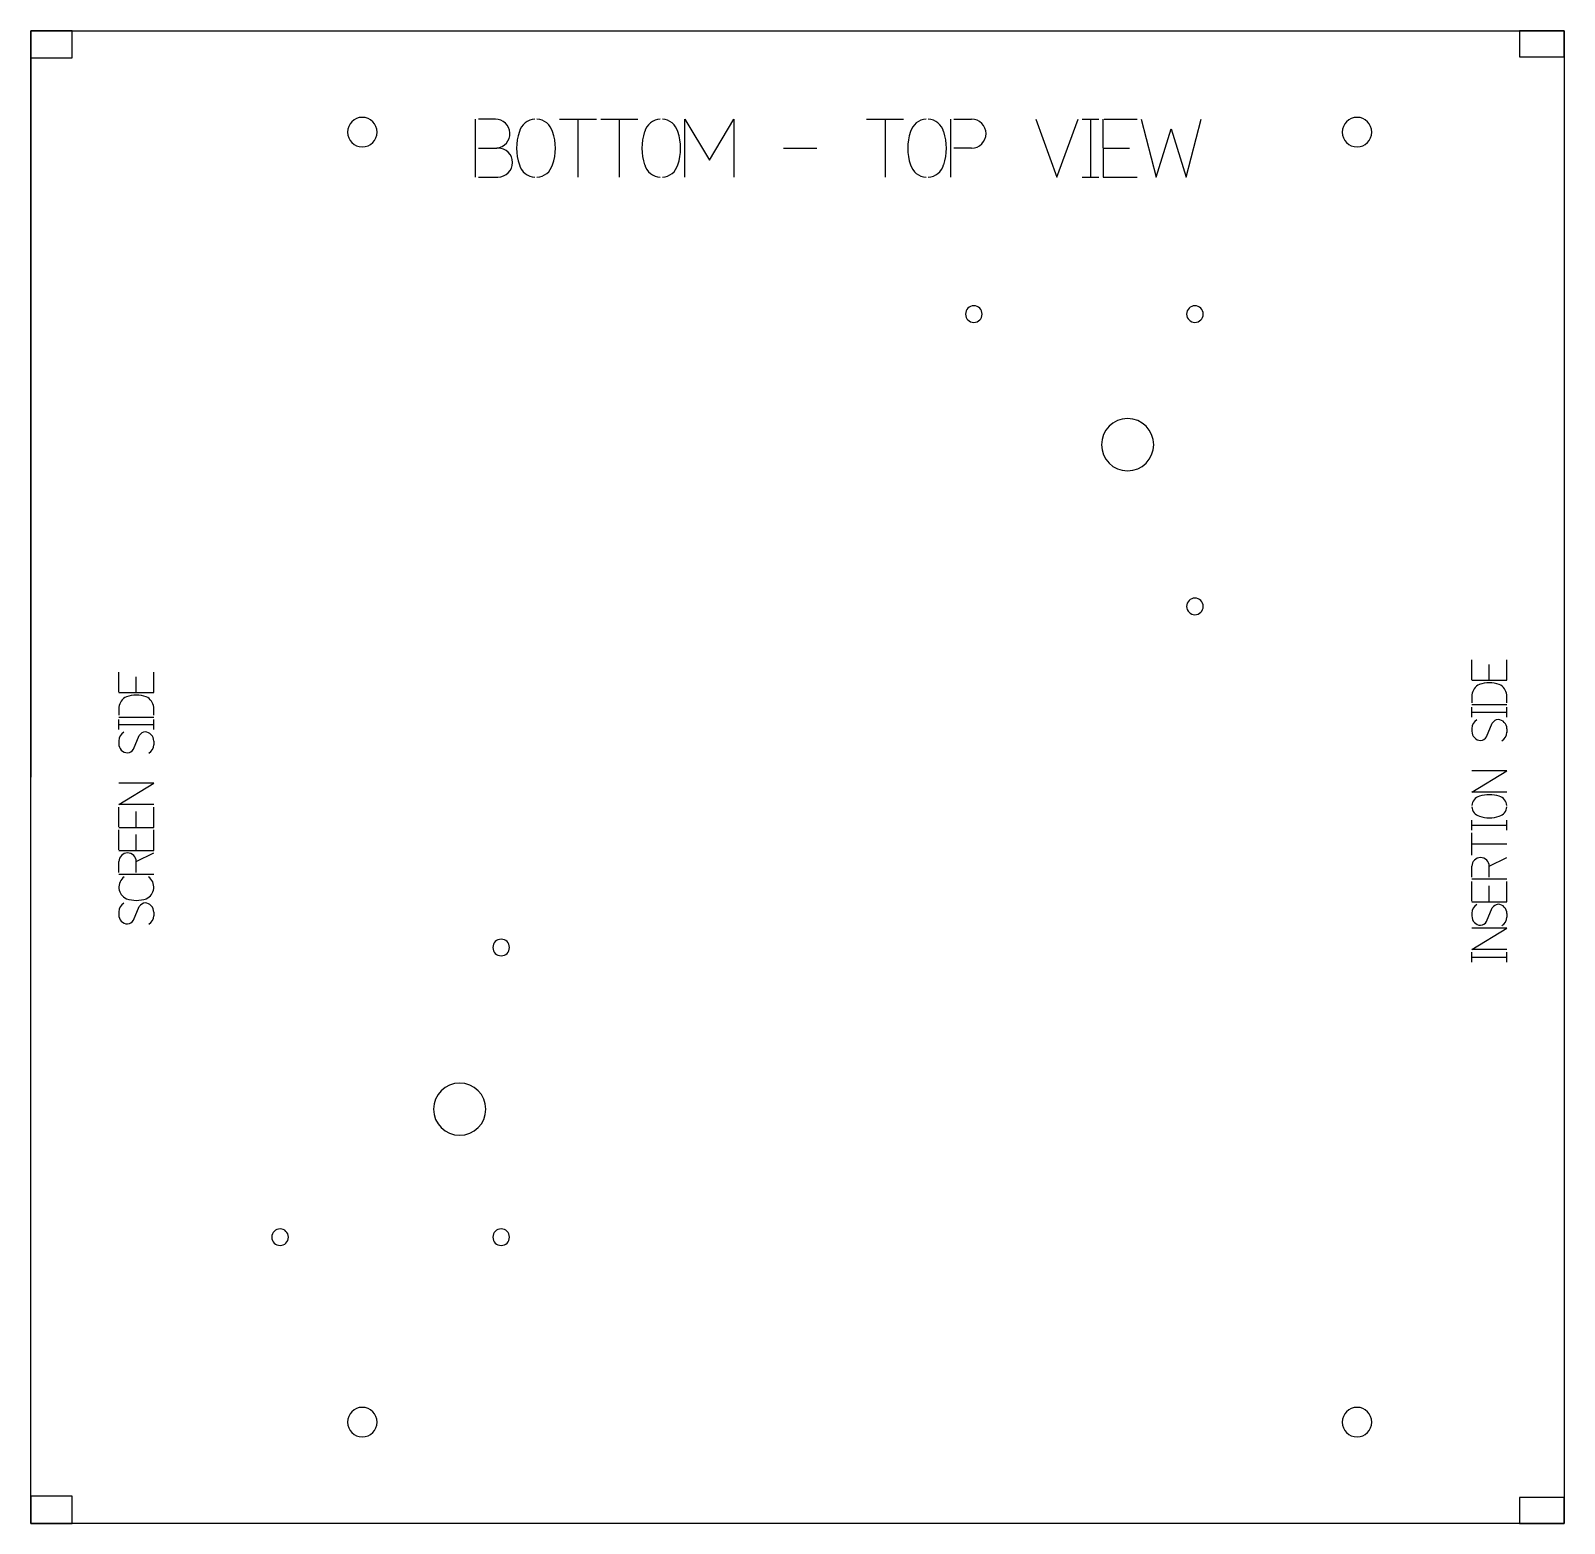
# Model space of a CAD drawing. Extents: x 0 to 18.5, y 0 to 18.
import ezdxf

# ---------------------------------------------------------------- set-up
doc = ezdxf.new("R2010")
doc.units = 0
doc.layers.get('0').update_dxf_attribs({"linetype": 'CONTINUOUS'})
doc.layers.add('1', color=7, linetype='CONTINUOUS')
doc.layers.add('7', color=7, linetype='CONTINUOUS')

msp = doc.modelspace()

# ---------------------------------------------------------------- linework, layer by layer
at = {"color": 0, "linetype": 'CONTINUOUS'}
for centre, start, end in [((13.224, 13.01), 90, 270), ((13.224, 13.01), 270, 90), ((5.167, 4.996), 90, 270), ((5.167, 4.996), 270, 90)]:
    msp.add_arc(centre, 0.315, start, end, dxfattribs=at)
at = {"layer": '1', "color": 1, "linetype": 'CONTINUOUS'}
for p, q in [((-0.008, 0.001), (-0.008, 18.001)), ((-0.008, 18.001), (18.492, 18.001)), ((-0.008, 18.001), (-0.008, 9.001)), ((0.493, 18.003), (-0.007, 18.003)), ((-0.007, 18.003), (-0.007, 17.677)), ((0.492, 17.677), (0.493, 18.003)), ((18.492, 18.001), (17.952, 18)), ((17.952, 18), (17.952, 17.688)), ((18.492, 18.001), (18.492, 0.001)), ((18.492, 17.689), (18.492, 18.001)), ((-0.007, 17.677), (0.492, 17.677)), ((17.952, 17.688), (18.492, 17.689)), ((0.492, 0.327), (-0.008, 0.327)), ((-0.008, 0.327), (-0.008, 0.001)), ((0.492, 0.001), (0.492, 0.327)), ((18.492, 0.314), (17.952, 0.314)), ((17.952, 0.314), (17.952, 0.001)), ((18.492, 0.001), (18.492, 0.314)), ((18.492, 0.001), (-0.008, 0.001)), ((-0.008, 0.001), (0.492, 0.001)), ((17.952, 0.001), (18.492, 0.001))]:
    msp.add_line(p, q, dxfattribs=at)
for centre, radius, start, end in [((3.992, 16.78), 0.178, 90, 270), ((3.992, 16.78), 0.178, 270, 90), ((15.992, 16.78), 0.178, 90, 270), ((15.992, 16.78), 0.178, 270, 90), ((11.369, 14.585), 0.1, 90, 270), ((11.369, 14.585), 0.1, 270, 90), ((14.036, 14.585), 0.1, 90, 270), ((14.036, 14.585), 0.1, 270, 90), ((14.036, 11.06), 0.1, 90, 270), ((14.036, 11.06), 0.1, 270, 90), ((5.667, 6.946), 0.1, 90, 270), ((5.667, 6.946), 0.1, 270, 90), ((3, 3.452), 0.1, 90, 270), ((3, 3.452), 0.1, 270, 90), ((5.667, 3.452), 0.1, 90, 270), ((5.667, 3.452), 0.1, 270, 90), ((3.992, 1.222), 0.178, 90, 270), ((3.992, 1.222), 0.178, 270, 90), ((15.992, 1.222), 0.178, 90, 270), ((15.992, 1.222), 0.178, 270, 90)]:
    msp.add_arc(centre, radius, start, end, dxfattribs=at)
at = {"layer": '7', "color": 7, "linetype": 'CONTINUOUS'}
for p, q in [((5.355, 16.937), (5.355, 16.238)), ((5.598, 16.937), (5.393, 16.937)), ((6.371, 16.937), (6.594, 16.937)), ((6.594, 16.937), (6.594, 16.237)), ((6.594, 16.937), (6.818, 16.937)), ((6.868, 16.937), (7.092, 16.937)), ((7.092, 16.937), (7.092, 16.237)), ((7.092, 16.937), (7.316, 16.937)), ((7.884, 16.237), (7.884, 16.937)), ((7.884, 16.937), (8.179, 16.442)), ((8.179, 16.442), (8.474, 16.937)), ((8.474, 16.937), (8.474, 16.237)), ((10.074, 16.937), (10.298, 16.937)), ((10.298, 16.937), (10.298, 16.237)), ((10.298, 16.937), (10.522, 16.937)), ((11.088, 16.937), (11.088, 16.237)), ((11.126, 16.937), (11.342, 16.937)), ((12.117, 16.937), (12.372, 16.237)), ((12.372, 16.237), (12.627, 16.937)), ((12.677, 16.937), (12.777, 16.937)), ((12.777, 16.937), (12.877, 16.937)), ((12.777, 16.937), (12.777, 16.237)), ((12.927, 16.937), (12.928, 16.237)), ((12.94, 16.937), (12.94, 16.937)), ((12.94, 16.937), (13.338, 16.937)), ((13.388, 16.937), (13.569, 16.237)), ((13.932, 16.237), (14.113, 16.937)), ((13.569, 16.237), (13.751, 16.821)), ((13.751, 16.821), (13.932, 16.237)), ((5.393, 16.588), (5.615, 16.588)), ((5.629, 16.588), (5.615, 16.588)), ((9.074, 16.587), (9.474, 16.587)), ((11.342, 16.587), (11.126, 16.587)), ((12.928, 16.587), (13.248, 16.587)), ((5.393, 16.238), (5.629, 16.238)), ((12.677, 16.237), (12.777, 16.237)), ((12.777, 16.237), (12.877, 16.237)), ((12.928, 16.237), (13.338, 16.237)), ((17.377, 10.176), (17.377, 10.415)), ((17.587, 10.169), (17.587, 10.361)), ((17.797, 10.169), (17.797, 10.415)), ((1.056, 10.027), (1.056, 10.266)), ((1.266, 10.02), (1.266, 10.212)), ((1.476, 10.02), (1.476, 10.266)), ((17.377, 10.176), (17.377, 10.176)), ((1.056, 10.027), (1.056, 10.027)), ((1.056, 10.02), (1.476, 10.02)), ((17.377, 10.169), (17.797, 10.169)), ((17.377, 9.993), (17.377, 9.898)), ((17.797, 9.898), (17.797, 9.993)), ((1.056, 9.844), (1.056, 9.749)), ((1.476, 9.749), (1.476, 9.844)), ((17.377, 9.876), (17.797, 9.876)), ((17.377, 9.786), (17.377, 9.846)), ((17.797, 9.786), (17.797, 9.846)), ((1.056, 9.726), (1.476, 9.726)), ((1.056, 9.636), (1.056, 9.696)), ((1.056, 9.576), (1.056, 9.636)), ((1.056, 9.636), (1.476, 9.636)), ((1.476, 9.636), (1.476, 9.696)), ((1.476, 9.576), (1.476, 9.636)), ((17.377, 9.726), (17.377, 9.786)), ((17.377, 9.786), (17.797, 9.786)), ((17.552, 9.487), (17.623, 9.652)), ((17.797, 9.726), (17.797, 9.786)), ((1.056, 9.439), (1.056, 9.405)), ((1.231, 9.337), (1.302, 9.503)), ((17.378, 9.589), (17.377, 9.554)), ((17.798, 9.584), (17.798, 9.541)), ((1.477, 9.435), (1.476, 9.392)), ((17.377, 8.821), (17.797, 9.078)), ((17.797, 9.078), (17.377, 9.078)), ((1.056, 8.672), (1.476, 8.929)), ((1.476, 8.929), (1.056, 8.929)), ((17.797, 8.821), (17.377, 8.821)), ((1.476, 8.672), (1.056, 8.672)), ((1.056, 8.401), (1.056, 8.64)), ((1.266, 8.394), (1.266, 8.586)), ((1.476, 8.394), (1.476, 8.64)), ((1.056, 8.401), (1.056, 8.401)), ((1.056, 8.394), (1.476, 8.394)), ((1.056, 8.124), (1.056, 8.364)), ((1.476, 8.117), (1.476, 8.364)), ((17.377, 8.42), (17.377, 8.48)), ((17.377, 8.36), (17.377, 8.42)), ((17.377, 8.42), (17.797, 8.42)), ((17.377, 8.195), (17.377, 8.33)), ((17.797, 8.42), (17.797, 8.48)), ((17.797, 8.36), (17.797, 8.42)), ((1.266, 8.117), (1.266, 8.31)), ((17.377, 8.061), (17.377, 8.195)), ((17.377, 8.195), (17.797, 8.195)), ((1.056, 8.124), (1.056, 8.124)), ((1.056, 8.117), (1.476, 8.117)), ((1.056, 7.852), (1.056, 7.982)), ((1.266, 7.982), (1.476, 8.087)), ((1.266, 7.852), (1.266, 7.982)), ((17.587, 7.926), (17.797, 8.031)), ((1.056, 7.83), (1.476, 7.83)), ((17.377, 7.796), (17.377, 7.926)), ((17.377, 7.774), (17.797, 7.774)), ((17.587, 7.796), (17.587, 7.926)), ((17.377, 7.505), (17.377, 7.744)), ((17.587, 7.497), (17.587, 7.69)), ((17.797, 7.497), (17.797, 7.744)), ((1.231, 7.274), (1.302, 7.44)), ((17.377, 7.505), (17.377, 7.505)), ((17.377, 7.497), (17.797, 7.497)), ((17.552, 7.258), (17.623, 7.423)), ((1.056, 7.376), (1.056, 7.342)), ((1.477, 7.372), (1.476, 7.329)), ((17.378, 7.36), (17.377, 7.326)), ((17.798, 7.356), (17.798, 7.313)), ((17.377, 6.922), (17.797, 7.18)), ((17.797, 7.18), (17.377, 7.18)), ((17.797, 6.922), (17.377, 6.922)), ((17.377, 6.831), (17.377, 6.891)), ((17.797, 6.831), (17.797, 6.891)), ((17.377, 6.771), (17.377, 6.831)), ((17.377, 6.831), (17.797, 6.831)), ((17.797, 6.771), (17.797, 6.831))]:
    msp.add_line(p, q, dxfattribs=at)
for centre, radius, start, end in [((5.598, 16.762), 0.175, 275.7176, 90), ((6.087, 16.729), 0.208, 93.4425, 164.098), ((6.087, 16.729), 0.208, 15.9021, 86.5576), ((7.599, 16.729), 0.208, 93.4425, 164.098), ((7.599, 16.729), 0.208, 15.9021, 86.5576), ((10.805, 16.729), 0.208, 93.4425, 164.098), ((10.805, 16.729), 0.208, 15.9021, 86.5576), ((11.342, 16.762), 0.175, 359.9956, 90), ((6.478, 16.586), 0.624, 161.2941, 198.7059), ((5.697, 16.586), 0.624, 341.2941, 18.7059), ((7.989, 16.586), 0.624, 161.2941, 198.7059), ((7.208, 16.586), 0.624, 341.2941, 18.7059), ((11.195, 16.586), 0.624, 161.2941, 198.7059), ((10.415, 16.586), 0.624, 341.2941, 18.7059), ((11.342, 16.762), 0.175, 269.9912, 359.9956), ((5.629, 16.413), 0.175, 270, 89.9819), ((6.087, 16.443), 0.208, 195.9021, 266.5576), ((6.087, 16.443), 0.208, 273.4425, 344.098), ((7.599, 16.443), 0.208, 195.9021, 266.5576), ((7.599, 16.443), 0.208, 273.4425, 344.098), ((10.805, 16.443), 0.208, 195.9021, 266.5576), ((10.805, 16.443), 0.208, 273.4425, 344.098), ((17.531, 9.978), 0.154, 114.3869, 174.6175), ((17.587, 9.765), 0.374, 71.2941, 108.7059), ((17.644, 9.978), 0.154, 5.3825, 65.6132), ((1.21, 9.829), 0.154, 114.3869, 174.6175), ((1.266, 9.615), 0.374, 71.2941, 108.7059), ((1.322, 9.829), 0.154, 5.3825, 65.6132), ((17.499, 9.587), 0.121, 120.522, 179.2985), ((17.701, 9.606), 0.0903, 95.1822, 149.3448), ((17.688, 9.585), 0.111, 359.4411, 87.3507), ((1.177, 9.438), 0.121, 120.522, 179.2985), ((1.38, 9.457), 0.0903, 95.1822, 149.3448), ((1.366, 9.436), 0.111, 359.4411, 87.3507), ((17.488, 9.553), 0.111, 179.2985, 267.3507), ((17.475, 9.533), 0.0903, 275.1823, 329.3448), ((17.677, 9.543), 0.121, 300.522, 359.4411), ((1.166, 9.404), 0.111, 179.2985, 267.3507), ((1.153, 9.383), 0.0903, 275.1823, 329.3448), ((1.355, 9.393), 0.121, 300.522, 359.4411), ((17.502, 8.65), 0.125, 105.9021, 176.5576), ((17.588, 8.415), 0.374, 71.2941, 108.7059), ((17.674, 8.65), 0.125, 3.4425, 74.098), ((17.502, 8.65), 0.125, 183.4425, 254.098), ((17.588, 8.884), 0.374, 251.2941, 288.7059), ((17.674, 8.65), 0.125, 285.9021, 356.5576), ((1.161, 7.982), 0.105, 89.9956, 180), ((1.161, 7.982), 0.105, 359.9912, 89.9956), ((17.482, 7.926), 0.105, 89.9956, 180), ((17.482, 7.926), 0.105, 359.9912, 89.9956), ((1.21, 7.674), 0.154, 125.68, 245.6131), ((1.323, 7.674), 0.154, 294.3868, 54.32), ((1.177, 7.375), 0.121, 120.522, 179.2985), ((1.267, 7.888), 0.374, 251.2941, 288.7059), ((1.38, 7.394), 0.0903, 95.1822, 149.3448), ((1.366, 7.373), 0.111, 359.4411, 87.3507), ((17.499, 7.359), 0.121, 120.522, 179.2985), ((17.701, 7.377), 0.0903, 95.1822, 149.3448), ((17.688, 7.357), 0.111, 359.4411, 87.3507), ((1.166, 7.341), 0.111, 179.2985, 267.3507), ((1.153, 7.32), 0.0903, 275.1823, 329.3448), ((1.355, 7.331), 0.121, 300.522, 359.4411), ((17.488, 7.325), 0.111, 179.2985, 267.3507), ((17.475, 7.304), 0.0903, 275.1823, 329.3448), ((17.677, 7.314), 0.121, 300.522, 359.4411)]:
    msp.add_arc(centre, radius, start, end, dxfattribs=at)

doc.saveas('drawing.dxf')
